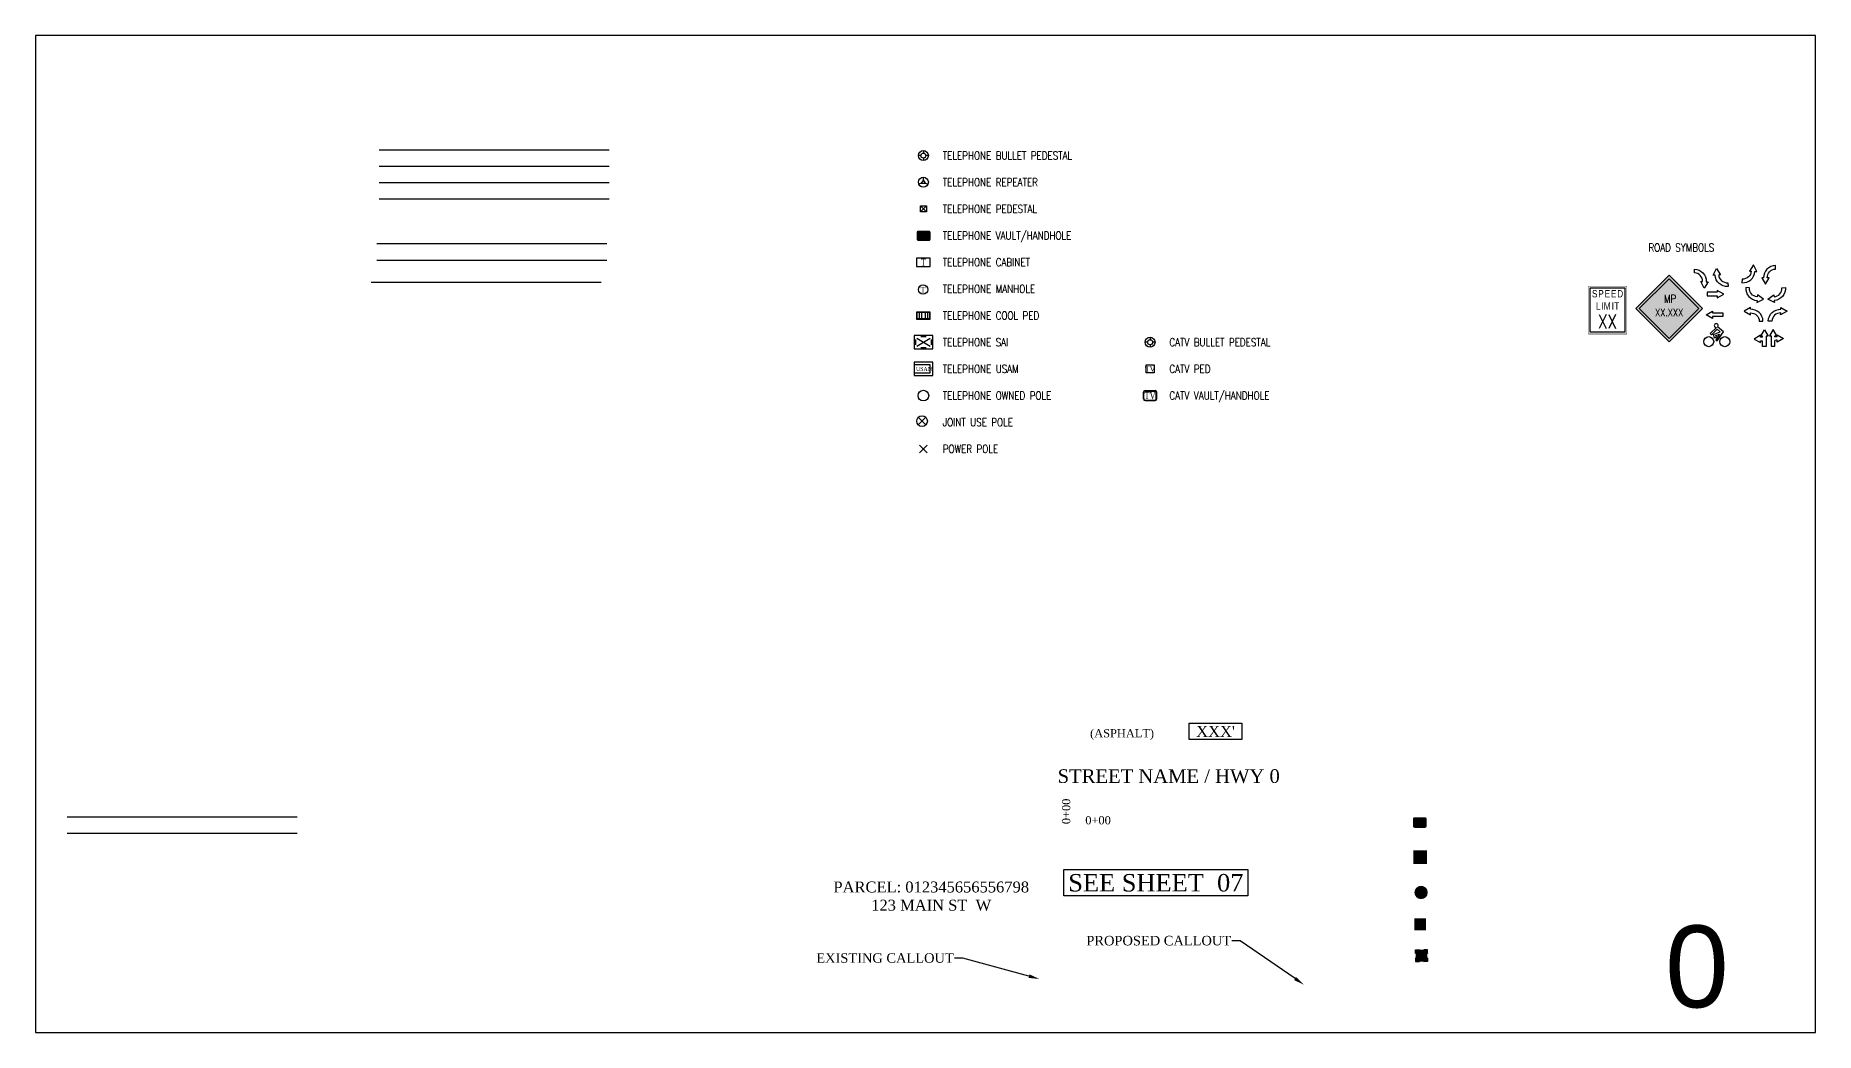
# Model space of a CAD drawing. Header units: feet. Extents: x 865220 to 2821149, y -2240498 to 944432.
# Drawn here: x 2810055 to 2810707, y 930444 to 930809 of the extents above; entities that cross this region are included whole.
import ezdxf
from ezdxf import colors
from ezdxf.entities.mleader import LeaderData, LeaderLine
from ezdxf.enums import TextEntityAlignment as Align
from ezdxf.lldxf.tags import DXFTag
from ezdxf.math import Vec2, Vec3

# ---------------------------------------------------------------- set-up
doc = ezdxf.new("R2010")
doc.units = ezdxf.units.FT
doc.header["$LTSCALE"] = 0.015
doc.header["$MEASUREMENT"] = 0
doc.set_wipeout_variables(frame=1)
for name, color, linetype in [('ADDRESS', 7, 'Continuous'), ('BOC', 7, 'BOC'), ('BORDER', 7, 'Continuous'), ('CATV STRUCT-EX', 30, 'CATV'), ('CENTER_LINE', 7, 'CL'), ('DETAIL', 7, 'Continuous'), ('DIMENSION-PROP', 7, 'Continuous'), ('EASEMENT', 7, 'EASEMENT'), ('ELEC STRUCT-EX', 1, 'Continuous'), ('EOP', 7, 'EOP'), ('F1', 112, 'F1'), ('FOOTAGE', 7, 'Continuous'), ('NOTES', 7, 'Continuous'), ('PUE', 7, 'PUE'), ('RUNNING LINE (AERIAL)', 10, 'Continuous'), ('RW', 174, 'RW'), ('STATIONING', 7, 'Continuous'), ('STREET NAME', 7, 'Continuous'), ('TAIL', 1, 'MST'), ('TEL LINE', 30, 'TEL'), ('TELEPHONE STRUCT-EX', 30, 'Continuous'), ('TELEPHONE STRUCT-PROP', 6, 'Continuous'), ('TRAFFIC LANE', 254, 'LANE')]:
    doc.layers.add(name, color=color, linetype=linetype)
doc.layers.add('RUNNING LINE (UNDERGROUND)', color=10, linetype='Continuous', lineweight=40)
doc.layers.add('WORK BOUNDARY', color=110, linetype='Continuous', lineweight=40)
doc.styles.add('Dimensions 100', font='arial.ttf')
doc.styles.add('Line', font='txt.shx', dxfattribs={"height": 3})
doc.styles.add('RS332', font='romans.shx', dxfattribs={"width": 0.8})
doc.styles.add('SIMPLEX', font='times.ttf', dxfattribs={"width": 0.8})
doc.styles.get("Standard").update_dxf_attribs({"font": 'times.ttf'})
doc.styles.add('Utilities', font='arial.ttf', dxfattribs={"height": 2.5})
tags = doc.linetypes.add('BOC', pattern='A,100,-5,["BOC",Line,S=1,R=0,X=0,Y=-1.5],-12', length=117).pattern_tags.tags
tags[6] = DXFTag(74, 10)
tags = doc.linetypes.add('CATV', pattern='A,20,-5,["CATV",Line,S=1,R=0,X=-2,Y=-1.5],-12', length=37).pattern_tags.tags
tags[6] = DXFTag(74, 10)
tags = doc.linetypes.add('CL', pattern='A,10,-8,8,-8,35,-8,8,-8,20,-5,["C/L",Line,S=1,R=0,X=0,Y=-1.5],-12,10', length=140).pattern_tags.tags
tags[22] = DXFTag(74, 10)
tags = doc.linetypes.add('EASEMENT', pattern='A,20,-4,4,-4,4,-4,4,-5,["ESMT",Line,S=1,R=0,X=-2,Y=-1.5],-12,4,-4', length=69).pattern_tags.tags
tags[18] = DXFTag(74, 10)
tags = doc.linetypes.add('EOP', pattern='A,100,-5,["EOP",Line,S=1,R=0,X=0,Y=-1.5],-12', length=117).pattern_tags.tags
tags[6] = DXFTag(74, 10)
tags = doc.linetypes.add('F1', pattern='A,15,-5,["F1",Line,S=1.5,R=0,X=0,Y=-1.5],-12', length=32).pattern_tags.tags
tags[6] = DXFTag(74, 10)
tags = doc.linetypes.add('LANE', pattern='A,10,-8,8,-8,8,-8,20,-5,["LANE",Line,S=1,R=0,X=0,Y=-1.5],-18,10', length=103).pattern_tags.tags
tags[18] = DXFTag(74, 10)
tags = doc.linetypes.add('MST', pattern='A,5,-5,5,-5,["TAIL",Line,S=1.5,R=0,X=0,Y=-1.5],-20', length=40).pattern_tags.tags
tags[10] = DXFTag(74, 10)
tags = doc.linetypes.add('PUE', pattern='A,20,-4,4,-4,4,-4,4,-5,["PUE",Line,S=1,R=0,X=0,Y=-1.5],-12,4,-4', length=69).pattern_tags.tags
tags[18] = DXFTag(74, 10)
tags = doc.linetypes.add('RW', pattern='A,10,-8,8,-8,8,-8,20,-5,["R/W",Line,S=1,R=0,X=0,Y=-1.5],-12,10', length=97).pattern_tags.tags
tags[18] = DXFTag(74, 10)
tags = doc.linetypes.add('TEL', pattern='A,20,-5,["T",Line,S=1,R=0,X=0,Y=-1.5],-12', length=37).pattern_tags.tags
tags[6] = DXFTag(74, 10)

# ---------------------------------------------------------------- blocks, each defined once
blk = doc.blocks.new("4'x4' BORE PIT")
at = {"color": 6}
blk.add_wipeout([(-2, 2), (2, 2), (2, -2), (-2, -2)], dxfattribs=at)
at = {"ltscale": 40, "true_color": 0xffffff}
h = blk.add_hatch(color=7, dxfattribs=at)
h.dxf.hatch_style = 1
h.paths.add_polyline_path([(-2, -2), (2, -2), (2, 2), (-2, 2)])
at = {"layer": 'RUNNING LINE (UNDERGROUND)', "color": 6, "lineweight": 0, "const_width": 0.3, "flags": 128}
blk.add_lwpolyline([(-2, 2), (2, 2), (2, -2), (-2, -2)], close=True, dxfattribs=at)
blk = doc.blocks.new('NEW HH')
at = {"ltscale": 40, "true_color": 0xffffff}
h = blk.add_hatch(color=7, dxfattribs=at)
h.dxf.hatch_style = 1
h.paths.add_polyline_path([(-0.061, -0.031, 0.414214), (-0.046, -0.046), (0.046, -0.046, 0.414214), (0.061, -0.031), (0.061, 0.031, 0.414214), (0.046, 0.046), (-0.046, 0.046, 0.414214), (-0.061, 0.031)])
at = {"layer": 'RUNNING LINE (UNDERGROUND)', "color": 6, "lineweight": 0, "const_width": 0.005, "flags": 128}
blk.add_lwpolyline([(-0.061, 0.031), (-0.061, -0.031, 0.414214), (-0.046, -0.046), (0.046, -0.046, 0.414214), (0.061, -0.031), (0.061, 0.031, 0.414214), (0.046, 0.046), (-0.046, 0.046, 0.414214)], format="xyb", close=True, dxfattribs=at)
at = {"layer": 'TELEPHONE STRUCT-PROP', "color": 18, "true_color": 0x000000, "style": 'Utilities'}
blk.add_text('HH', height=0.05, dxfattribs=at).set_placement((0, 0), align=Align.MIDDLE_CENTER)
blk = doc.blocks.new('Turn Arrow 1')
at = {"layer": 'TRAFFIC LANE'}
blk.add_lwpolyline([(6.03, 6.95, -0.414017), (1.59, 3.08), (1.47, 1.3, 0.414017), (7.82, 6.82), (8.73, 6.76), (7.14, 10.02), (5.12, 7.01)], format="xyb", close=True, dxfattribs=at).dxf.unprotected_set("ltscale", 0)
blk = doc.blocks.new('Turn Arrow 2')
at = {"layer": 'TRAFFIC LANE'}
blk.add_lwpolyline([(2.39, 4, -0.414017), (6.43, 8.28), (6.38, 10.07, 0.414017), (0.6, 3.95), (-0.32, 3.92), (1.58, 0.84), (3.3, 4.03)], format="xyb", close=True, dxfattribs=at).dxf.unprotected_set("ltscale", 0)
blk = doc.blocks.new('Turn Arrow Hybrid 1')
at = {"layer": 'TRAFFIC LANE', "ltscale": 10}
blk.add_lwpolyline([(26429.56, 28334.88), (26429.56, 28335.33), (26430.46, 28335.33), (26428.67, 28338.45), (26426.85, 28335.31), (26427.77, 28335.32), (26427.8, 28330.31), (26429.59, 28330.32), (26429.57, 28333.06)], dxfattribs=at)
blk.add_lwpolyline([(26429.56, 28334.88, -0.046171), (26430.66, 28334.95), (26430.69, 28335.86), (26433.77, 28333.96), (26430.58, 28332.24), (26430.61, 28333.16, 0.062647), (26429.57, 28333.06, 0.062647)], format="xyb", dxfattribs=at)
blk = doc.blocks.new('Turn Arrow Hybrid 2')
at = {"layer": 'TRAFFIC LANE', "ltscale": 10}
blk.add_lwpolyline([(26423.55, 28334.64, 0.046171), (26422.46, 28334.71), (26422.43, 28335.62), (26419.35, 28333.72), (26422.54, 28332), (26422.51, 28332.92, -0.062647), (26423.54, 28332.82, -0.062647)], format="xyb", dxfattribs=at)
blk.add_lwpolyline([(26423.55, 28334.64), (26423.56, 28335.09), (26422.66, 28335.09), (26424.44, 28338.21), (26426.26, 28335.07), (26425.35, 28335.08), (26425.32, 28330.07), (26423.53, 28330.08), (26423.54, 28332.82)], dxfattribs=at)
blk = doc.blocks.new('TELEPHONE BULLET PEDESTAL')
at = {"layer": 'TELEPHONE STRUCT-EX'}
for p, q in [((-0.9375, 0), (-1.875, 0)), ((-0.9375, 0), (-1.875, 0)), ((0, 1.875), (0, 0.9375)), ((0, 1.875), (0, 0.9375)), ((1.875, 0), (0.9375, 0)), ((1.875, 0), (0.9375, 0)), ((0, -0.9375), (0, -1.875)), ((0, -0.9375), (0, -1.875))]:
    blk.add_line(p, q, dxfattribs=at)
for radius in [1.875, 1.875, 0.9375, 0.9375]:
    blk.add_circle((0, 0), radius, dxfattribs=at)
blk = doc.blocks.new('TELEPHONE REPEATER')
at = {"layer": 'TELEPHONE STRUCT-EX'}
for p, q in [((0, 0.94), (-0.86, -0.37)), ((0, 0.94), (0, 1.88)), ((0.86, -0.37), (0, 0.94)), ((-0.86, -0.37), (-1.73, -0.73)), ((-0.86, -0.37), (0.86, -0.37)), ((0.86, -0.37), (1.73, -0.73))]:
    blk.add_line(p, q, dxfattribs=at)
blk.add_circle((0, 0), 1.88, dxfattribs=at)
blk = doc.blocks.new('TELPED')
at = {"linetype": 'Continuous', "flags": 128}
blk.add_lwpolyline([(0.28, 0.28), (0.28, -0.28), (-0.28, -0.28), (-0.28, 0.28)], close=True, dxfattribs=at)
blk = doc.blocks.new('TELEPHONE PEDESTAL')
at = {"layer": 'TELEPHONE STRUCT-EX'}
for p, q in [((-1.12, 1.12), (1.12, -1.12)), ((1.12, 1.12), (-1.12, -1.12))]:
    blk.add_line(p, q, dxfattribs=at)
at = {"layer": 'TELEPHONE STRUCT-EX', "xscale": 4, "yscale": 4, "zscale": 4}
blk.add_blockref('TELPED', (0, 0), dxfattribs=at)
blk = doc.blocks.new('TELEPHONE MANHOLE')
at = {"layer": 'TELEPHONE STRUCT-EX'}
blk.add_circle((0, 0), 1.76, dxfattribs=at)
at = {"layer": 'TELEPHONE STRUCT-EX', "style": 'SIMPLEX'}
blk.add_text('T', height=2, dxfattribs=at).set_placement((0, 0.01), align=Align.MIDDLE_CENTER)
blk = doc.blocks.new('SAI')
at = {"layer": 'TELEPHONE STRUCT-EX'}
for p, q in [((3.5, 2.5), (-3.5, 2.5)), ((-3.5, 2.5), (-3.5, -2.5)), ((-3, 1), (-3, -1)), ((-2.5, 1.5), (2.5, -1.5)), ((-2.5, -1.5), (2.5, 1.5)), ((1, 2), (-1, 2)), ((3, -1), (3, 1)), ((3.5, -2.5), (3.5, 2.5)), ((-3.5, -2.5), (3.5, -2.5)), ((-1, -2), (1, -2))]:
    blk.add_line(p, q, dxfattribs=at)
blk = doc.blocks.new('TELEPHONE CABINET')
at = {"layer": 'TELEPHONE STRUCT-EX', "linetype": 'Continuous'}
blk.add_lwpolyline([(-2.6, -1.6), (2.6, -1.6), (2.6, 1.6), (-2.6, 1.6)], close=True, dxfattribs=at)
at = {"layer": 'TELEPHONE STRUCT-EX', "style": 'SIMPLEX', "width": 0.8}
blk.add_text('T', height=2.6, dxfattribs=at).set_placement((0, 0), align=Align.MIDDLE_CENTER)
blk = doc.blocks.new('TELEPHONE COOL PED')
at = {"layer": 'TELEPHONE STRUCT-EX'}
for p, q in [((-1.55, 1.23), (-1.55, -1.23)), ((-0.73, 1.23), (-0.73, -1.23)), ((0.73, 1.23), (0.73, -1.23)), ((1.55, 1.23), (1.55, -1.23))]:
    blk.add_line(p, q, dxfattribs=at)
at = {"layer": 'TELEPHONE STRUCT-EX', "flags": 128}
for points in [[(2.46, 1.43), (2.46, -1.43), (-2.46, -1.43), (-2.46, 1.43)], [(2.26, 1.23), (2.26, -1.23), (-2.26, -1.23), (-2.26, 1.23)]]:
    blk.add_lwpolyline(points, close=True, dxfattribs=at)
blk = doc.blocks.new('TELEPHONE USAM')
at = {"layer": 'TELEPHONE STRUCT-EX'}
for p, q in [((-3.5, 2.5), (-3.5, -2.5)), ((3.5, 2.5), (-3.5, 2.5)), ((2.5, 1.5), (-3.5, 1.5)), ((2.5, -1.5), (2.5, 1.5)), ((3.5, -2.5), (3.5, 2.5)), ((-3.5, -1.5), (2.5, -1.5)), ((-3.5, -2.5), (3.5, -2.5))]:
    blk.add_line(p, q, dxfattribs=at)
at = {"layer": 'TELEPHONE STRUCT-EX', "style": 'SIMPLEX', "width": 0.8}
blk.add_text('USAM', height=1.5, dxfattribs=at).set_placement((-2.77, -0.76))
blk = doc.blocks.new('TELEPHONE OWNED POLE')
at = {"layer": 'TELEPHONE STRUCT-EX'}
blk.add_circle((0, 0), 2, dxfattribs=at)
blk = doc.blocks.new('CATV PED')
at = {"layer": 'CATV STRUCT-EX', "flags": 128}
blk.add_lwpolyline([(1.5, -1.5), (-1.5, -1.5), (-1.5, 1.5), (1.5, 1.5)], close=True, dxfattribs=at)
at = {"layer": 'CATV STRUCT-EX', "style": 'SIMPLEX', "width": 0.8}
blk.add_text('TV', height=2, dxfattribs=at).set_placement((0, 0), align=Align.MIDDLE_CENTER)
blk = doc.blocks.new('CATV VAULT - HH')
at = {"layer": 'CATV STRUCT-EX'}
for p, q in [((-2.5, -1.25), (-2.5, 1.25)), ((-2.35, -1.25), (-2.35, 1.25)), ((-1.88, 1.88), (1.88, 1.88)), ((-1.88, 1.72), (1.88, 1.72)), ((2.35, -1.25), (2.35, 1.25)), ((2.5, -1.25), (2.5, 1.25)), ((-1.88, -1.72), (1.88, -1.72)), ((-1.88, -1.88), (1.88, -1.88))]:
    blk.add_line(p, q, dxfattribs=at)
for centre, radius, start, end in [((-1.88, 1.25), 0.625, 90, 180), ((-1.88, 1.25), 0.475, 90, 180), ((1.88, 1.25), 0.625, 0, 90), ((1.88, 1.25), 0.475, 0, 90), ((-1.88, -1.25), 0.625, 180, 270), ((-1.88, -1.25), 0.475, 180, 270), ((1.88, -1.25), 0.625, 270, 0), ((1.88, -1.25), 0.475, 270, 0)]:
    blk.add_arc(centre, radius, start, end, dxfattribs=at)
at = {"layer": 'CATV STRUCT-EX', "style": 'SIMPLEX', "width": 0.8}
blk.add_text('TV', height=2.6, dxfattribs=at).set_placement((0, 0), align=Align.MIDDLE_CENTER)
blk = doc.blocks.new('CATV BULLET PEDESTAL')
at = {"layer": 'CATV STRUCT-EX'}
for p, q in [((-0.9375, 0), (-1.875, 0)), ((-0.9375, 0), (-1.875, 0)), ((0, 1.875), (0, 0.9375)), ((0, 1.875), (0, 0.9375)), ((1.875, 0), (0.9375, 0)), ((1.875, 0), (0.9375, 0)), ((0, -0.9375), (0, -1.875)), ((0, -0.9375), (0, -1.875))]:
    blk.add_line(p, q, dxfattribs=at)
for radius in [1.875, 1.875, 0.9375, 0.9375]:
    blk.add_circle((0, 0), radius, dxfattribs=at)
blk = doc.blocks.new('Power Pole')
at = {"layer": 'ELEC STRUCT-EX'}
for p, q in [((1.38, 1.38), (-1.38, -1.38)), ((-1.38, 1.38), (1.38, -1.38))]:
    blk.add_line(p, q, dxfattribs=at)
blk = doc.blocks.new('EX HH')
at = {"ltscale": 40, "true_color": 0xffffff}
h = blk.add_hatch(color=7, dxfattribs=at)
h.dxf.hatch_style = 1
h.paths.add_polyline_path([(-0.061, -0.031, 0.414214), (-0.046, -0.046), (0.046, -0.046, 0.414214), (0.061, -0.031), (0.061, 0.031, 0.414214), (0.046, 0.046), (-0.046, 0.046, 0.414214), (-0.061, 0.031)])
at = {"color": 30, "const_width": 0.005, "flags": 128}
blk.add_lwpolyline([(-0.061, 0.031), (-0.061, -0.031, 0.414214), (-0.046, -0.046), (0.046, -0.046, 0.414214), (0.061, -0.031), (0.061, 0.031, 0.414214), (0.046, 0.046), (-0.046, 0.046, 0.414214)], format="xyb", close=True, dxfattribs=at)
at = {"layer": 'RUNNING LINE (UNDERGROUND)', "color": 7, "lineweight": -3, "flags": 128}
blk.add_lwpolyline([(-0.054, 0.031), (-0.054, -0.031, 0.414214), (-0.046, -0.038), (0.046, -0.038, 0.414214), (0.054, -0.031), (0.054, 0.031, 0.414214), (0.046, 0.038), (-0.046, 0.038, 0.414214)], format="xyb", close=True, dxfattribs=at)
at = {"layer": 'TELEPHONE STRUCT-PROP', "color": 30, "style": 'Utilities'}
blk.add_text('HH', height=0.05, dxfattribs=at).set_placement((0, 0), align=Align.MIDDLE_CENTER)
blk = doc.blocks.new('*U60')
at = {"ltscale": 40, "true_color": 0xffffff}
h = blk.add_hatch(color=7, dxfattribs=at)
h.dxf.hatch_style = 1
h.paths.add_polyline_path([(0, -13.51), (13.51, 0), (0, 13.51), (-13.51, 0)])
at = {"color": 18, "lineweight": 25, "ltscale": 40, "true_color": 0x000000}
for points in [[(-13.51, 0), (0, 13.51), (13.51, 0), (0, -13.51)], [(-12.09, 0), (0, 12.09), (12.09, 0), (0, -12.09)]]:
    blk.add_lwpolyline(points, close=True, dxfattribs=at)
at = {"layer": 'NOTES', "color": 18, "lineweight": 25, "ltscale": 10, "true_color": 0x000000, "insert": (-3.42, 5.6), "char_height": 3.2, "attachment_point": 1, "style": 'RS332'}
blk.add_mtext_dynamic_manual_height_columns('\\pxqc;MP', width=7.621, gutter_width=24, heights=[0], dxfattribs=at)
at = {"layer": 'NOTES', "color": 18, "lineweight": 25, "ltscale": 3, "true_color": 0x000000, "style": 'RS332', "width": 0.8}
blk.add_attdef('X.XXX', text='', height=3, dxfattribs=at).set_placement((0.02, -3.11), align=Align.CENTER)
blk = doc.blocks.new('SPEED LIMIT')
at = {"color": 7}
blk.add_wipeout([(-11.7, 14.6), (11.7, 14.6), (11.7, -14.6), (-11.7, -14.6)], dxfattribs=at)
at = {"layer": 'NOTES', "color": 7, "ltscale": 10, "const_width": 0.3}
blk.add_lwpolyline([(-11.7, 14.6), (11.7, 14.6), (11.7, -14.6), (-11.7, -14.6)], close=True, dxfattribs=at)
at = {"layer": 'NOTES', "color": 7, "ltscale": 10}
blk.add_lwpolyline([(-10.6, 13.5), (10.6, 13.5), (10.6, -13.5), (-10.6, -13.5)], close=True, dxfattribs=at)
at = {"layer": 'NOTES', "color": 7, "ltscale": 10, "insert": (-6.5, 12.2), "char_height": 4.5, "attachment_point": 1, "style": 'RS332'}
blk.add_mtext_dynamic_manual_height_columns('\\pxqc;{\\fArial|b0|i0|c0|p34;\\T1.15;SPEED LIMIT}', width=13.46, gutter_width=30, heights=[0], dxfattribs=at)
at = {"layer": 'NOTES', "color": 7, "lineweight": 30, "ltscale": 3, "style": 'RS332', "width": 0.8}
blk.add_attdef('X', text='', height=8.5, dxfattribs=at).set_placement((-0.1, -11.3), align=Align.CENTER)
blk = doc.blocks.new('Traffic Arrow')
at = {"layer": 'TRAFFIC LANE'}
blk.add_lwpolyline([(9.01, 0.9), (4, 0.88), (4, 1.78), (0.89, -0.01), (4.02, -1.83), (4.01, -0.91), (9.02, -0.89)], close=True, dxfattribs=at).dxf.unprotected_set("ltscale", 0)
blk = doc.blocks.new('bike')
at = {"layer": 'TRAFFIC LANE', "flags": 128}
for points in [[(-0.3, 1.82), (-1.81, 0.33)], [(-1.81, 0.33), (-1.48, -0.01)], [(0.63, 0.76), (-0.1, 1.36), (-1.48, -0.01)], [(-0.76, -0.74), (-1.04, 0.08), (0.63, 0.76)], [(0.46, 0.19), (-0.48, -1.2), (-0.09, -1.46), (1.39, 0.74), (-0.06, 1.94)], [(-0.32, -0.59), (-0.46, -0.19), (0.46, 0.19)], [(-0.76, -0.74), (-0.32, -0.59)]]:
    blk.add_lwpolyline(points, dxfattribs=at).dxf.unprotected_set("ltscale", 0)
at = {"layer": 'TRAFFIC LANE'}
for centre in [(-2.19, -1.65), (1.72, -1.65)]:
    blk.add_circle(centre, 1.22, dxfattribs=at).dxf.unprotected_set("ltscale", 0)
blk.add_arc((-0.37, 2.28), 0.466, 312.5021, 278.9197, dxfattribs=at).dxf.unprotected_set("ltscale", 0)
blk = doc.blocks.new('JOINT USE POLE')
at = {"layer": 'TELEPHONE STRUCT-EX', "color": 0}
for p, q in [((1.41, 1.41), (-1.41, -1.41)), ((-1.41, 1.41), (1.41, -1.41))]:
    blk.add_line(p, q, dxfattribs=at)
blk.add_circle((0, 0), 2, dxfattribs=at)
blk = doc.blocks.new('Proposed FlowerPot')
at = {"lineweight": 5, "ltscale": 100, "true_color": 0xffffff}
h = blk.add_hatch(color=7, dxfattribs=at)
h.dxf.hatch_style = 1
h.paths.add_polyline_path([(-0.06, 0, 0.414214), (0, -0.06, 0.414214), (0.06, 0, 0.414214), (0, 0.06, 0.414214)])
at = {"lineweight": 5, "ltscale": 100}
blk.add_circle((0, 0), 0.0604, dxfattribs=at)
at = {"layer": 'RUNNING LINE (UNDERGROUND)', "color": 6, "lineweight": 5, "const_width": 0.00907, "flags": 128}
blk.add_lwpolyline([(-0.06, 0, -0.414214), (0, 0.06, -0.414214), (0.06, 0, -0.414214), (0, -0.06, -0.414214), (-0.06, 0)], format="xyb", dxfattribs=at)
at = {"color": 18, "linetype": 'ByBlock', "lineweight": 5, "ltscale": 100, "true_color": 0x000000, "style": 'Dimensions 100'}
blk.add_text('F', height=0.0744, dxfattribs=at).set_placement((-0.029, -0.037))
blk = doc.blocks.new('PFP')
at = {"color": 6}
blk.add_wipeout([(-0.121, 0.121), (0.121, 0.121), (0.121, -0.121), (-0.121, -0.121)], dxfattribs=at)
at = {"ltscale": 40, "true_color": 0xffffff}
h = blk.add_hatch(color=7, dxfattribs=at)
h.dxf.hatch_style = 1
h.paths.add_polyline_path([(-0.121, -0.121), (0.121, -0.121), (0.121, 0.121), (-0.121, 0.121)])
at = {"layer": 'RUNNING LINE (UNDERGROUND)', "color": 6, "lineweight": 0, "const_width": 0.0181, "flags": 128}
blk.add_lwpolyline([(-0.121, 0.121), (0.121, 0.121), (0.121, -0.121), (-0.121, -0.121)], close=True, dxfattribs=at)
at = {"layer": 'RUNNING LINE (UNDERGROUND)', "color": 18, "lineweight": 0, "true_color": 0x000000, "const_width": 0.0181, "flags": 128}
for points in [[(-0.084, -0.084), (0.084, 0.084)], [(-0.084, 0.084), (0.084, -0.084)]]:
    blk.add_lwpolyline(points, dxfattribs=at)
blk = doc.blocks.new('*U65')
at = {"ltscale": 40}
h = blk.add_hatch(color=6, dxfattribs=at)
h.dxf.hatch_style = 1
h.paths.add_polyline_path([(0.121, -0.044), (0.121, 0.044, 0.307805), (0.044, 0.12), (-0.044, 0.12, 0.307805), (-0.121, 0.044), (-0.121, -0.044, 0.307805), (-0.044, -0.12), (0.044, -0.12, 0.307805)])
at = {"ltscale": 100, "true_color": 0x000000}
h = blk.add_hatch(color=18, dxfattribs=at)
h.dxf.hatch_style = 1
h.paths.add_polyline_path([(0.121, -0.12), (0.121, -0.044, -0.307805), (0.044, -0.12)])
h.paths.add_polyline_path([(-0.121, -0.044), (-0.121, -0.12), (-0.044, -0.12, -0.307805)])
h.paths.add_polyline_path([(-0.121, 0.12), (-0.121, 0.044, -0.307805), (-0.044, 0.12)])
h.paths.add_polyline_path([(0.121, 0.044), (0.121, 0.12), (0.044, 0.12, -0.307805)])
at = {"color": 18, "ltscale": 100, "true_color": 0x000000, "flags": 128}
for points in [[(-0.121, 0.12), (-0.044, 0.12, 0.307805), (-0.121, 0.044), (-0.121, 0.12)], [(0.121, 0.12), (0.044, 0.12, -0.307805), (0.121, 0.044), (0.121, 0.12)], [(-0.121, -0.12), (-0.044, -0.12, -0.307805), (-0.121, -0.044), (-0.121, -0.12)], [(0.121, -0.12), (0.044, -0.12, 0.307805), (0.121, -0.044), (0.121, -0.12)]]:
    blk.add_lwpolyline(points, format="xyb", dxfattribs=at)
at = {"color": 7, "lineweight": 50, "ltscale": 100, "true_color": 0xffffff, "flags": 128}
for points in [[(-0.039, 0), (0.039, 0)], [(0, -0.039), (0, 0.039)]]:
    blk.add_lwpolyline(points, dxfattribs=at)

msp = doc.modelspace()

# ---------------------------------------------------------------- linework, layer by layer
at = {"layer": 'BOC', "ltscale": 40, "flags": 128}
msp.add_lwpolyline([(2810180.95, 930755.41), (2810265.23, 930755.41)], dxfattribs=at)
at = {"layer": 'CENTER_LINE', "ltscale": 40, "flags": 128}
msp.add_lwpolyline([(2810180.95, 930767.41), (2810265.23, 930767.41)], dxfattribs=at)
at = {"layer": 'EASEMENT', "ltscale": 40, "flags": 128}
msp.add_lwpolyline([(2810180.13, 930727.05), (2810264.41, 930727.05)], dxfattribs=at)
at = {"layer": 'EOP', "ltscale": 40, "flags": 128}
msp.add_lwpolyline([(2810180.95, 930761.41), (2810265.23, 930761.41)], dxfattribs=at)
at = {"layer": 'F1', "ltscale": 40, "flags": 128}
msp.add_lwpolyline([(2810066.69, 930517.03), (2810150.96, 930517.03)], dxfattribs=at)
at = {"layer": 'PUE', "ltscale": 40, "flags": 128}
msp.add_lwpolyline([(2810180.13, 930733.05), (2810264.41, 930733.05)], dxfattribs=at)
at = {"layer": 'RW', "ltscale": 40, "flags": 128}
msp.add_lwpolyline([(2810180.95, 930749.41), (2810265.23, 930749.41)], dxfattribs=at)
at = {"layer": 'TAIL', "ltscale": 40, "flags": 128}
msp.add_lwpolyline([(2810066.69, 930523.03), (2810150.96, 930523.03)], dxfattribs=at)
at = {"layer": 'TEL LINE', "ltscale": 40, "flags": 128}
msp.add_lwpolyline([(2810178.08, 930718.9), (2810262.35, 930718.9)], dxfattribs=at)

# ---------------------------------------------------------------- block references
for name, p, xscale, yscale, zscale in [('Turn Arrow 2', (2810667.6, 930716.15), -0.7500000000000001, 0.7500000000000001, 0.7500000000000001), ('Turn Arrow 1', (2810676.21, 930716.4), -0.7500000000000001, 0.7500000000000001, 0.7500000000000001), ('Turn Arrow 1', (2810679.1, 930717.76), 0.7500000000000001, 0.7500000000000001, 0.7500000000000001), ('Turn Arrow 2', (2810687.7, 930717.52), 0.7500000000000001, 0.7500000000000001, 0.7500000000000001), ('Turn Arrow Hybrid 2', (2790870.12, 909447.79), 0.7500000000000001, 0.7500000000000001, 0.7500000000000001), ('Turn Arrow Hybrid 1', (2790870.12, 909447.79), 0.7500000000000001, 0.7500000000000001, 0.7500000000000001), ('NEW HH', (2810562.19, 930520.97), 40, 40, 40), ('Proposed FlowerPot', (2810562.65, 930495.36), 37.20833653414967, 37.20833653414967, 37.20833653414967), ('*U65', (2810562.83, 930472.2), 18, 18, 18)]:
    msp.add_blockref(name, p, dxfattribs=dict(xscale=xscale, yscale=yscale, zscale=zscale))
at = {"xscale": 0.9036914640000002, "yscale": 0.9036914640000002, "zscale": 0.9036914640000002}
msp.add_blockref('*U60', (2810653.52, 930709.25), dxfattribs=at).add_auto_attribs({'X.XXX': 'XX.XXX'})
at = {"yscale": 0.7500000000000001, "zscale": 0.7500000000000001}
for name, p, xscale, rotation in [('Turn Arrow 1', (2810680.61, 930718.08), 0.7500000000000001, 270), ('Turn Arrow 1', (2810697.17, 930718.08), -0.7500000000000001, 90), ('Turn Arrow 2', (2810680.36, 930709.47), 0.7500000000000001, 270), ('Turn Arrow 2', (2810697.41, 930709.47), -0.7500000000000001, 90)]:
    msp.add_blockref(name, p, dxfattribs=dict(at, xscale=xscale, rotation=rotation))
msp.add_blockref('Power Pole', (2810380.33, 930657.84))
at = {"layer": 'CATV STRUCT-EX', "xscale": 0.9768868823137693, "yscale": 0.9768868823137693, "zscale": 0.9768868823137693}
for name, p in [('CATV BULLET PEDESTAL', (2810463.37, 930696.92)), ('CATV PED', (2810463.37, 930687.15)), ('CATV VAULT - HH', (2810463.37, 930677.38))]:
    msp.add_blockref(name, p, dxfattribs=at)
at = {"layer": 'DETAIL', "yscale": 0.75, "zscale": 0.75, "rotation": 180}
for p, xscale in [((2810674.18, 930714.56), 0.75), ((2810666.46, 930706.98), -0.75)]:
    msp.add_blockref('Traffic Arrow', p, dxfattribs=dict(at, xscale=xscale))
at = {"layer": 'DIMENSION-PROP', "xscale": 0.9768868823137693, "yscale": 0.9768868823137693, "zscale": 0.9768868823137693}
for name, p in [('TELEPHONE OWNED POLE', (2810380.33, 930677.38)), ('JOINT USE POLE', (2810379.86, 930668.04))]:
    msp.add_blockref(name, p, dxfattribs=at)
at = {"layer": 'TELEPHONE STRUCT-EX'}
for name, p, xscale, yscale, zscale in [('TELEPHONE BULLET PEDESTAL', (2810380.33, 930765.3), 0.9768868823137693, 0.9768868823137693, 0.9768868823137693), ('TELEPHONE REPEATER', (2810380.33, 930755.53), 0.9768868823137693, 0.9768868823137693, 0.9768868823137693), ('TELEPHONE PEDESTAL', (2810380.33, 930745.76), 0.9768868823137693, 0.9768868823137693, 0.9768868823137693), ('EX HH', (2810380.43, 930735.92), 40, 40, 40), ('TELEPHONE CABINET', (2810380.33, 930726.22), 0.9768868823137693, 0.9768868823137693, 0.9768868823137693), ('TELEPHONE MANHOLE', (2810380.22, 930716.2), 0.9768868823137693, 0.9768868823137693, 0.9768868823137693), ('TELEPHONE COOL PED', (2810380.33, 930706.69), 0.9768868823137693, 0.9768868823137693, 0.9768868823137693), ('SAI', (2810380.33, 930696.92), 0.9768868823137693, 0.9768868823137693, 0.9768868823137693), ('TELEPHONE USAM', (2810380.33, 930687.15), 0.9768868823137693, 0.9768868823137693, 0.9768868823137693)]:
    msp.add_blockref(name, p, dxfattribs=dict(at, xscale=xscale, yscale=yscale, zscale=zscale))
at = {"layer": 'TRAFFIC LANE', "xscale": 1.504757717259673, "yscale": 1.504757717259673, "zscale": 1.504757717259673}
msp.add_blockref('bike', (2810671.32, 930699.62), dxfattribs=at)

# ---------------------------------------------------------------- texts
at = {"layer": 'BORDER', "style": 'RS332', "width": 0.8}
for s, height, p in [('TELEPHONE BULLET PEDESTAL', 2.9307, (2810387.43, 930765.3)), ('TELEPHONE REPEATER', 2.9307, (2810387.43, 930755.53)), ('TELEPHONE PEDESTAL', 2.9307, (2810387.43, 930745.76)), ('TELEPHONE VAULT/HANDHOLE', 2.9307, (2810387.43, 930735.99)), ('ROAD SYMBOLS', 2.9307, (2810645.94, 930731.59)), ('TELEPHONE CABINET', 2.9307, (2810387.43, 930726.22)), ('TELEPHONE MANHOLE', 2.9307, (2810387.43, 930716.46)), ('TELEPHONE COOL PED', 2.9307, (2810387.43, 930706.69)), ('TELEPHONE SAI', 2.9307, (2810387.43, 930696.92)), ('CATV BULLET PEDESTAL', 2.9307, (2810470.46, 930696.92)), ('TELEPHONE USAM', 2.9307, (2810387.43, 930687.15)), ('CATV PED', 2.931, (2810470.46, 930687.15)), ('TELEPHONE OWNED POLE', 2.9307, (2810387.43, 930677.38)), ('CATV VAULT/HANDHOLE', 2.9307, (2810470.46, 930677.38)), ('JOINT USE POLE', 2.9307, (2810387.43, 930667.61)), ('POWER POLE', 2.931, (2810387.43, 930657.84))]:
    msp.add_text(s, height=height, dxfattribs=at).set_placement(p, align=Align.MIDDLE_LEFT)
at = {"layer": 'WORK BOUNDARY', "ltscale": 3, "style": 'Utilities'}
msp.add_text('0', height=30, dxfattribs=at).set_placement((2810652.06, 930453.25))

# ---------------------------------------------------------------- next in the draw order: block references
at = {"layer": 'RUNNING LINE (AERIAL)', "xscale": 0.6, "yscale": 0.6, "zscale": 0.6}
msp.add_blockref('SPEED LIMIT', (2810630.99, 930708.73), dxfattribs=at).add_auto_attribs({'X': 'XX'})

# ---------------------------------------------------------------- next in the draw order: linework, layer by layer
at = {"layer": 'WORK BOUNDARY', "lineweight": -3}
msp.add_lwpolyline([(2810055.11, 930444.09), (2810707.11, 930444.09), (2810707.11, 930809.26), (2810055.11, 930809.26)], close=True, dxfattribs=at)

# ---------------------------------------------------------------- next in the draw order: block references
for name, p, xscale, yscale, zscale in [('PFP', (2810562.33, 930508.27), 19.58057085319607, 19.58057085319607, 19.58057085319607), ("4'x4' BORE PIT", (2810562.35, 930483.69), 1.008214499303968, 1.008214499303968, 1.008214499303968)]:
    msp.add_blockref(name, p, dxfattribs=dict(xscale=xscale, yscale=yscale, zscale=zscale))

# ---------------------------------------------------------------- next in the draw order: texts
at = {"layer": 'ADDRESS', "ltscale": 5, "insert": (2810383.21, 930499.36), "char_height": 4, "attachment_point": 2, "bg_fill": 3, "box_fill_scale": 1.5, "bg_fill_color": 256, "bg_fill_true_color": 13158600, "bg_fill_transparency": 0}
msp.add_mtext('\\pxqc;PARCEL: 012345656556798\\P123 MAIN ST  W', dxfattribs=at)
at = {"layer": 'DETAIL', "ltscale": 5, "insert": (2810453.12, 930555.18), "char_height": 3, "width": 17.8586, "attachment_point": 2, "bg_fill": 3, "box_fill_scale": 1.5, "bg_fill_color": 256, "bg_fill_true_color": 13158600, "bg_fill_transparency": 0}
msp.add_mtext('\\pxqc;(ASPHALT)', dxfattribs=at)
at = {"layer": 'DETAIL', "ltscale": 5, "insert": (2810465.5, 930502.11), "char_height": 6.4, "attachment_point": 2, "bg_fill": 19, "box_fill_scale": 1.25, "bg_fill_color": 256, "bg_fill_transparency": 0}
msp.add_mtext('SEE SHEET  07', dxfattribs=at)
at = {"layer": 'FOOTAGE', "ltscale": 40, "insert": (2810487.37, 930554.36), "char_height": 4, "width": 17.3446, "attachment_point": 5, "bg_fill": 19, "box_fill_scale": 1.25, "bg_fill_color": 256, "bg_fill_transparency": 0}
msp.add_mtext("\\pxqc;XXX'", dxfattribs=at)
at = {"layer": 'STATIONING', "ltscale": 5, "insert": (2810431.14, 930525.06), "char_height": 3, "width": 9.5157, "attachment_point": 2, "rotation": 90, "bg_fill": 3, "box_fill_scale": 1.5, "bg_fill_color": 256, "bg_fill_true_color": 13158600, "bg_fill_transparency": 0}
msp.add_mtext('\\pxqc;0+00', dxfattribs=at)

# ---------------------------------------------------------------- next in the draw order: leaders
at = {"layer": 'DETAIL', "ltscale": 5}
ml = msp.add_multileader_mtext('Standard', dxfattribs=at)
ml.set_content('PROPOSED CALLOUT', color=256)
ml.set_leader_properties()
ml.build(insert=Vec2(0, 0))
ml.multileader.update_dxf_attribs({"has_text_frame": 1, "text_left_attachment_type": 2, "text_right_attachment_type": 2, "dogleg_length": 3})
ctx = ml.context
ctx.base_point, ctx.char_height, ctx.landing_gap_size, ctx.plane_origin = Vec3(2810439.75, 930477.67), 3.5, 1, Vec3(2810544.06, 930494.49)
ctx.left_attachment, ctx.right_attachment, ctx.text_align_type = 2, 2, 1
notes = []
notes.append((ctx, [(0, (1, 1, 0), (2810496.36, 930477.67), (-1, 0), 3, [(0, [(2810519.79, 930461.54)], 0, [])])]))
ctx.mtext.insert, ctx.mtext.alignment, ctx.mtext.flow_direction = Vec3(2810466.56, 930479.46), 2, 5
ctx.mtext.has_bg_fill, ctx.mtext.bg_color, ctx.mtext.bg_scale_factor, ctx.mtext.bg_transparency, ctx.mtext.use_window_bg_color = 1, -1027028792, 1.5, 0, 1
ml = msp.add_multileader_mtext('Standard', dxfattribs=at)
ml.set_content('EXISTING CALLOUT', color=256)
ml.set_leader_properties()
ml.build(insert=Vec2(0, 0))
ml.multileader.update_dxf_attribs({"text_left_attachment_type": 2, "text_right_attachment_type": 2, "dogleg_length": 3})
ctx = ml.context
ctx.base_point, ctx.char_height, ctx.landing_gap_size, ctx.plane_origin = Vec3(2810340.78, 930471.31), 3.5, 1, Vec3(2810415.17, 930459.83)
ctx.left_attachment, ctx.right_attachment, ctx.text_align_type = 2, 2, 1
notes.append((ctx, [(0, (1, 1, 0), (2810394.78, 930471.31), (-1, 0), 3, [(0, [(2810422.88, 930463.65)], 0, [])])]))
ctx.mtext.insert, ctx.mtext.alignment, ctx.mtext.flow_direction = Vec3(2810366.28, 930473.1), 2, 5
ctx.mtext.has_bg_fill, ctx.mtext.bg_color, ctx.mtext.bg_scale_factor, ctx.mtext.bg_transparency, ctx.mtext.use_window_bg_color = 1, -1027028792, 1.5, 0, 1
for ctx, leaders in notes:
    for number, flags, end, landing, length, lines in leaders:
        leader = LeaderData()
        leader.index, (leader.has_last_leader_line, leader.has_dogleg_vector, leader.attachment_direction) = number, flags
        leader.last_leader_point, leader.dogleg_vector, leader.dogleg_length = Vec3(end), Vec3(landing), length
        for number, points, colour, breaks in lines:
            line = LeaderLine()
            line.index, line.vertices, line.color, line.breaks = number, Vec3.list(points), colors.encode_raw_color(colour), breaks
            leader.lines.append(line)
        ctx.leaders.append(leader)

# ---------------------------------------------------------------- next in the draw order: texts
at = {"layer": 'STATIONING', "ltscale": 5, "insert": (2810444.33, 930523.32), "char_height": 3, "width": 9.5157, "attachment_point": 2, "bg_fill": 3, "box_fill_scale": 1.5, "bg_fill_color": 256, "bg_fill_true_color": 13158600, "bg_fill_transparency": 0}
msp.add_mtext('\\pxqc;0+00', dxfattribs=at)

# ---------------------------------------------------------------- next in the draw order: leaders
at = {"layer": 'STREET NAME', "ltscale": 5}
ml = msp.add_multileader_mtext('Standard', dxfattribs=at)
ml.set_content('STREET NAME / HWY 0', color=256)
ml.set_leader_properties()
ml.build(insert=Vec2(0, 0))
ml.multileader.update_dxf_attribs({"leader_type": 0, "text_left_attachment_type": 2, "text_right_attachment_type": 2, "dogleg_length": 3})
ctx = ml.context
ctx.base_point, ctx.char_height, ctx.plane_origin = Vec3(2810428.8, 930537.86), 5, Vec3(2810533.04, 930526.39)
ctx.left_attachment, ctx.right_attachment, ctx.text_align_type = 2, 2, 1
notes = []
notes.append((ctx, [(0, (1, 1, 0), (2810514.64, 930537.86), (-1, 0), 3, [(0, [(2810540.74, 930530.2)], 0, [])])]))
ctx.mtext.insert, ctx.mtext.alignment, ctx.mtext.flow_direction = Vec3(2810470.22, 930540.48), 2, 5
ctx.mtext.has_bg_fill, ctx.mtext.bg_color, ctx.mtext.bg_scale_factor, ctx.mtext.bg_transparency, ctx.mtext.use_window_bg_color = 1, -1027028792, 1.5, 0, 1
for ctx, leaders in notes:
    for number, flags, end, landing, length, lines in leaders:
        leader = LeaderData()
        leader.index, (leader.has_last_leader_line, leader.has_dogleg_vector, leader.attachment_direction) = number, flags
        leader.last_leader_point, leader.dogleg_vector, leader.dogleg_length = Vec3(end), Vec3(landing), length
        for number, points, colour, breaks in lines:
            line = LeaderLine()
            line.index, line.vertices, line.color, line.breaks = number, Vec3.list(points), colors.encode_raw_color(colour), breaks
            leader.lines.append(line)
        ctx.leaders.append(leader)

doc.saveas('drawing.dxf')
